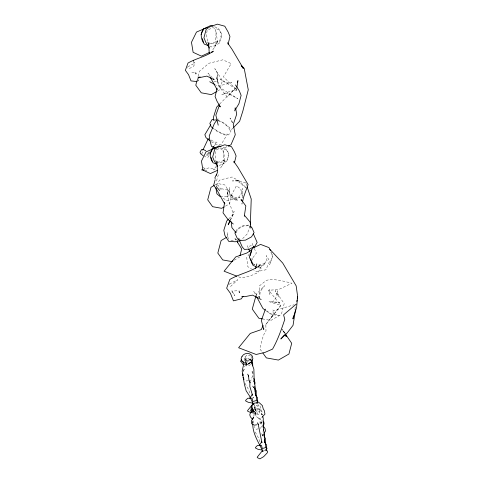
<?xml version="1.0" encoding="UTF-8"?>
<svg xmlns="http://www.w3.org/2000/svg" width="483" height="483" viewBox="0 0 483 483"><rect width="100%" height="100%" fill="white"/><g stroke="black" fill="none" stroke-linecap="round" stroke-linejoin="round"><path stroke-width="0.36" stroke-dasharray="2.42 1.81" d="M242.309 197.776L242.315 188.563L241.108 193.852L236.465 200.089L238.119 200.433L231.031 196.901L235.722 200.481L230.989 194.269L230.222 197.33L236.422 185.762L240.468 188.793L241.977 193.218L242.261 197.734M252.301 420.904L252.736 422.939L252.802 420.91M217.67 73.712L217.38 82.164L217.67 73.712L214.814 68.646L222.379 80.643L220.055 89.59L217.555 91.027M252.736 422.939L252.796 421.285M244.313 360.886L244.597 357.215L247.519 354.812L250.315 355.856M215.388 151.571L215.026 154.18L216.01 161.479M246.046 360.662L245.744 362.787L246.119 364.061M236.712 88.763L236.501 90.152L234.533 90.882L235.68 87.399M234.78 109.538L235.293 106.236M254.505 409.518L255.048 406.692L257.318 405.032L259.939 405.853L262.034 411.854L262.148 415.012L260.428 409.083L257.668 408.256L255.199 409.638L257.904 410.375L256.467 411.872M294.896 309.404L295.656 305.775M218.358 174.689L216.426 181.3M242.315 202.745L241.989 204.176L241.729 202.842M258.544 404.609L258.206 406.046L254.831 409.608M198.108 76.254L199.461 71.273L208.928 63.267L222.844 59.82L231.164 63.593L223.418 76.809L235.263 88.341L227.27 97.083L220.049 87.725L217.875 84L216.251 76.568L220.049 87.725L237.829 98.713L227.294 93.08L221.878 94.577L229.431 91.559L236.501 90.152L236 87.55M249.898 225.863L247.435 233.687L240.721 240.612M243.275 371.312L244.489 368.281L243.299 371.361M256.068 295.705L256.823 293.706L264.539 285.731L260.216 291.515L259.631 297.45L259.142 286.093L266.236 280.484L270.474 279.265L279.748 280.303L291.974 283.201L278.806 289.462L268.735 290.295L269.888 294.382L269.562 289.546L268.735 290.295L280.889 305.389L265.849 324.473L265.988 330.952L264.352 333.367L262.589 338.034L259.8 348.762L261.985 351.805M209.181 43.778L217.41 41.393L215.593 42.124L216.046 33.858L215.104 29.668L215.853 31.147L217.507 41.17L214.537 47.31L211.536 51.518M217.398 162.445L224.806 160.296L223.17 160.954L223.575 153.516L222.729 149.742L223.4 151.076L224.891 160.096L222.222 165.621L219.511 169.412M230.258 220.097L234.104 211.397L233.446 214.09L230.488 220.103M250.339 364.164L249.862 365.196L246.173 365.957M260.482 428.481L262.257 424.75L262.655 427.37M214.537 47.31L217.507 41.17M222.222 165.621L224.891 160.096M261.949 421.985L261.019 423.802L261.11 424.714L260.071 422.208L259.987 418.363L260.12 419.51L256.714 416.823L262.221 420.675M201.61 153.98L203.265 151.203M206.476 155.387L208.131 152.61L208.529 153.636L206.875 156.42M209.061 155.484L208.07 157.15L206.277 157.168L204.418 156.305M235.982 231.152L237.449 228.707L243.517 225.416L249.542 225.042M235.988 232.649L238.222 228.924L243.504 226.056L248.751 225.736L250.031 227.179M216.402 185.237L219.536 180.099L232.063 177.001L239.266 180.998L246.384 187.972M263.193 434.434L262.142 436.034L263.271 434.362M262.124 421.224L260.246 423.863L262.1 422.516M254.456 414.028L253.623 415.169L254.275 415.73M208.529 153.636L209.87 151.825M214.325 145.769L217 142.141L215.213 142.159L212.115 140.722L209.519 138.675M262.378 318.877L270.897 320.416L281.396 314.367L284.185 303.638L275.244 290.549L278.709 296.93L277.339 290.814L275.896 297.745L272.43 302.533L279.941 302.388L268.838 301.585L280.889 305.389L270.721 318.128L273.354 314.62L272.823 309.832L273.613 310.919L294.105 304.755M265.849 324.473L271.724 316.812M245.479 363.687L246.318 362.606L246.571 364.007L244.392 366.7M216.33 166.285L213.377 169.925L215.074 169.298L208.753 167.921L203.705 169.298M249.439 253.853L246.735 257.481L247.767 266.616L251.426 268.922M246.722 362.606L248.244 361.018L250.049 361.501M219.614 104.099L235.263 88.341L220.284 79.429L227.264 82.901L231.689 82.732L217.773 86.173L215.309 84.809M233.168 127.929L232.172 128.949L229.715 130.199L228.568 127.246L223.327 123.105L217.066 120.207M228.797 218.884L233.446 214.09L228.513 200.536L229.594 187.652L229.757 194.649L236.036 197.77L240.021 197.619L227.493 200.717L222.252 197.813M257.161 413.46L257.934 412.959L256.413 413.104M252.887 398.137L253.865 397.515L252.706 397.817M214.923 185.025L217.531 183.504L224.83 184.941L231.641 195.742L229.552 203.79L225.307 206.235M234.201 260.174L239.653 257.034M226.932 146.711L221.558 149.271L218.298 148.504M251.148 359.31L248.353 360.614L245.038 360.36M261.792 422.396L260.476 423.005L259.226 422.909M216.209 149.978L220.665 147.949L226.394 149.802C230.204 153.437 228.218 158.201 226.267 162.191L219.753 165.319L217.73 164.552M187.718 66.865L194.583 63.309L193.737 62.053L195.029 63.237L195.144 63.822L193.158 66.648L188.714 68.828L187.507 67.56M229.359 284.089L237.721 279.772L230.681 286.389L228.749 284.36M230.928 240.788L237.473 239.079M258.574 265.082L265.795 263.223L261.394 266.453L258.031 272.581L250.538 275.841L241.621 277.954L238.107 276.632M260.971 265.499L263.138 265.058L267.081 260.319L266.924 260.723L266.332 255.447L269.629 261.158L265.922 269.768L256.376 271.724L253.865 270.456M248.347 380.676L246.366 381.015L244.489 378.907M249.005 380.568L250.979 380.224L252.766 375.394L252.977 376.831M258.308 428.856L256.135 429.224L254.082 426.453M256.545 414.951L259.425 414.311L259.878 413.345L259.637 412.023L258.803 411.407L259.039 412.73L260.017 410.767L259.431 408.546L259.715 410.133L260.246 408.34L257.97 409.813L255.356 409.179L255.912 410.785L255.628 409.198L255.296 409.65L255.543 410.894M191.878 72.625L195.156 72.414M234.478 290.947L238.524 290.681M214.259 119.434L216.354 119.41M213.45 120.243L215.617 120.219M213.933 81.76L217.404 81.784M220.29 196.72L227.161 196.768L228.187 190.157L227.402 189.505L227.143 197.106L228.187 190.157L219.379 188.279M204.442 170.076L206.615 170.215L203.343 167.347M207.177 42.552L214.168 43.856L219.662 42.19L221.788 35.736L221.576 33.943L218.437 28.243L214.355 26.692M215.708 161.364L221.884 162.511L226.835 161.014L228.556 153.594L225.73 148.462L222.355 147.182M263.736 450.397L265.203 450.687M252.265 263.809L255.072 264.376M245.72 182.773L236.724 180.292L232.395 180.956L239.266 180.998L236.724 180.292L245.642 187.609M217.121 184.947L218.087 185.224L221.214 189.741M209.755 46.199L211.796 46.978L219.034 43.5L221.576 33.943L219.173 29.735L212.81 27.676L207.153 30.254L206.549 34.595L207.642 42.709M258.013 267.347L261.52 268.681L259.963 267.081M217.67 120.019L223.605 122.767L229.666 127.566L230.995 130.99L228.682 134.878L224.492 134.926L217.241 131.569L213.383 128.514M211.228 141.797L217.495 144.695L221.111 144.652L227.396 134.093L223.78 134.135L217.519 131.231L213.444 128.013M204.086 149.706L205.945 150.569M204.128 150.159L206.307 151.167M253.315 263.984L255.03 265.064M265.904 310.678L270.082 313.793L276.97 315.49L279.24 315.224L270.082 313.793L266.459 310.14M208.119 152.085L209.157 152.906L209.725 154.367M253.931 387.65L252.005 385.712L253.877 387.746L253.756 384.806M263.265 435.479L261.448 433.656L263.217 435.575L263.042 431.416M212.248 77.709L207.998 73.096L209.719 76.302M259.715 297.908L253.816 291.509L256.268 296.073M240.214 239.84L238.083 237.431L238.68 238.801M246.783 364.007L245.744 362.787L246.662 363.91M285.012 333.083L281.861 329.171L285.465 333.638M284.898 333.33L282.772 330.215L284.505 333.403M236.139 240.087L234.937 238.185L236.036 240.136M232.836 122.658L229.999 118.039L232.601 123.219M244.959 383.279L248.117 388.737L250.502 394.569M255.211 432.056L257.783 436.505L260.029 442.005M253.207 373.353L251.824 370.497L252.875 376.022M253.086 245.642L252.192 243.589L251.921 244.778L250.381 245.925L248.467 246.36L247.308 245.823L248.443 248.413M254.287 248.377L256.382 253.158L251.8 259.087L252.15 258.351L252.742 263.621M271.289 252.657L272.756 256.038L269.665 264.769L272.448 256.135L270.872 252.023M246.312 363.409L244.76 359.811L247.519 358.277L250.085 359.455L250.351 360.777M261.442 413.074L262.148 415.012M245.962 183.48L246.68 185.599M254.155 404.525L254.414 405.346M253.001 420.711L253.877 423.573M251.015 356.116L251.728 358.996M228.338 239.206L227.125 232.74L227.632 236.742M254.197 405.189L254.408 408.497M261.726 413.859L261.768 414.764M217.978 118.558L218.056 120.762M255.018 407.078L254.885 409.753L255.048 406.692L255.018 407.078M245.183 357.517L244.869 358.784L246.131 361.453L245.829 359.769L247.701 358.579L250.085 359.455L249.868 359.08L250.17 360.759L250.731 358.857L248.316 360.421L245.539 359.744L245.183 357.517M233.283 293.278L231.743 291.219L231.617 290.078L234.865 295.723L233.283 293.278"/><path stroke-width="0.72" d="M256.231 396.646L256.25 390.693L254.704 388.664M265.433 443.955L265.451 438.347L264.141 436.626M249.928 381.437L249.832 386.539L252.518 395.275L252.301 394.225L249.808 398.276L252.023 398.197L252.929 401.494L256.564 400.461L256.37 395.963L255.187 393.73M212.991 26.179L210.95 25.4L203.711 28.877C199.618 33.719 201.031 39.28 204.309 44.134L208.39 45.686M221.009 146.669L218.986 145.902L212.472 149.036C208.795 153.389 210.063 158.394 213.015 162.765L216.384 164.045M250.345 224.438L251.226 199.032L247.157 187.012M256.974 403.293L257.596 397.799L255.622 395.348M244.295 216.342L245.835 205.933L241.077 199.497L241.337 200.831M236.924 87.375L237.974 80.432M295.511 309.724L293.036 325.349L287.156 333.01L280.84 338.981L284.541 334.707M296.81 301.543L297.045 300.058M297.28 298.566L297.637 296.339L296.164 285.858L282.724 263.066L269.822 249.282L268.989 247.604L260.566 244.41L252.422 248.322L249.331 257.053L253.098 265.481L255.905 266.55M196.001 73.615L195.935 73.947L195.748 72.704M239.423 292.137L239.345 292.529L239.115 291.038M293.525 315.942L292.915 318.846L296.592 307.532L297.637 296.339L297.329 297.788M263.332 426.779L264.086 423.356L263.736 421.804M216.348 175.335L217.531 172.02L216.837 161.696L217.096 163.037M242.478 202.027L243.631 197.01L248.093 184.591L238.01 167.498L233.869 161.497L234.128 162.795M217.151 88.208L215.092 96.497L216.933 101.068L220.266 106.888L219.741 105.699M228.085 44.201L229.968 36.599L228.133 32.029L224.794 26.215L217.356 24.15L209.767 26.861L206.181 29.282L203.935 37.722L205.776 42.293L209.568 48.149M234.424 162.765L236.109 155.979L234.448 151.867L231.454 146.633L224.752 144.779L217.924 147.218L214.694 149.398L212.677 156.993L214.331 161.105L217.742 166.375M250.309 255.447L251.715 249.796L246.765 253.05L235.722 256.92L224.088 271.217L236.7 276.101M196.859 81.072L195.79 85.201L201.254 92.808L211.306 94.626L216.927 91.39M240.003 255.688L241.742 248.98L237.34 241.995M255.598 268.445L256.847 263.881M243.794 363.723L242.17 371.022L244.428 384.42L246.149 390.795L249.463 395.843L253.599 404.79M237.286 82.521L237.745 81.126M255.815 296.369L252.277 309.102L258.834 318.231L262.378 318.877M219.481 105.107L215.859 115.159L218.219 125.163M265.427 309.102L261.351 320.41L263.748 329.527L263.742 328.205M257.197 403.003L257.916 401.295L257.204 400.232M266.344 449.951L267.021 448.339L266.211 447.137M215.134 179.736L213.673 185.249L216.33 188.829L224.595 203.808M251.897 406.058L251.063 408.032L251.426 409.946L254.022 412.023L251.607 409.946M254.704 384.057L255.115 383.116L253.847 378.376M229.962 220.767L228.193 224.782L230.162 220.773M263.12 325.572L261.291 329.581L250.242 333.451L238.608 347.742L256.147 354.48L265.064 352.367L272.551 349.106C277.822 339.772 281.396 329.533 284.783 319.396L283.587 314.838L296.224 304.115M202.866 150.171L208.312 138.573M201.013 34.51L203.711 28.877M210.045 154.101L212.472 149.036M216.601 174.23L214.965 177.593L215.164 178.644M251.426 408.986L250.605 410.417L250.725 411.111L251.8 411.522L252.229 412.79L255.863 413.382M210.763 124.759L204.846 134.697L205.993 137.655L210.069 140.873M235.619 231.762L234.883 232.981L236.978 237.769L239.423 240.528L245.449 240.16L251.516 236.869L254.082 232.589L251.987 227.807L250.52 226.147M234.575 110.861L238.886 103.815L241.126 95.374L239.284 90.804L235.493 84.948M264.026 433.245L265.535 431.011L265.01 428.499L263.12 425.946M253.46 403.22L247.55 410.622L247.61 411.172L250.369 412.446L252.072 411.45M217.187 119.651L214.428 123.455L209.236 135.91L209.586 139.062L211.506 146.415L215.581 147.671M211.204 150.008L213.884 146.379M251.746 411.733L249.832 414.046L249.946 415.537L250.538 417.07L252.567 419.28L253.762 416.974L251.359 420.735L251.649 423.706L254.269 425.167L256.757 424.786M261.991 417.33L264.944 414.088L264.273 410.538L263.235 408.914L262.408 405.648L259.232 402.665L254.577 403.064L251.74 405.726L252.331 408.364L253.81 410.852M219.119 104.612L216.632 107.178L213.389 117.454L213.45 120.243M233.663 127.415L239.628 121.257L242.871 110.981L248.268 89.802L244.223 68.483L241.385 65.386M228.284 219.421L226.732 221.015L223.816 230.264L224.903 235.438L228.743 241.361L235.251 241.778L240.039 240.757M211.596 52.556L213.299 51.162C205.607 56.831 196.14 58.274 188.002 63.05L185.363 70.337L188.533 74.648L191.008 80.896L195.971 81.464L198.326 80.595L197.595 79.2L198.567 77.654L200.155 76.918M258.592 266.495L260.18 265.191C250.949 271.989 239.592 273.728 229.823 279.452L226.66 288.2L230.457 293.374L233.434 300.873L241.337 298.838L242.502 296.979L243.776 296.387M248.395 363.856L250.357 362.546M214.271 185.406L211.017 187.307L207.708 199.841L212.629 206.688L221.673 208.324L224.1 206.929M226.334 237.503L221.117 240.552L217.815 253.08L222.729 259.932L231.78 261.569L232.987 260.868M228.278 146.071L230.965 144.791L235.269 134.781L233.247 124.511L236.688 114.26L235.674 108.421M209.513 52.442L201.435 56.137L193.128 52.315L191.473 42.293L196.49 32.065L207.545 27.326M217.567 170.3L210.425 173.566L202.945 170.125L201.459 161.111L205.975 151.904L215.925 147.641M250.272 398.173L247.725 398.282L245.606 400.389L245.666 400.932L248.196 402.267L253.195 403.239M260.295 445.374L257.415 445.501L255.416 447.487L255.471 448.001L257.862 449.256L262.263 450.114M213.558 119.44L212.164 119.458L209.845 123.352L211.174 126.775L212.828 128.08M203.464 149.422L201.671 149.44L200.016 152.217L200.584 153.685L203.18 155.731M201.544 169.883L203.717 170.028M197.958 77.141L200.439 77.425L206.911 76.103L214.138 79.761L213.196 78.735M241.772 296.363L244.748 296.701L252.512 295.119L261.188 299.508M209.767 81.736L214.694 84.471M265.306 310.231L262.921 308.45L256.618 296.725M220.29 196.72L216.897 193.792L215.871 187.972M233.283 224.009L227.783 219.276L223.031 212.84L224.571 202.431L224.824 203.729M219.705 190.592L216.776 187.138L216.577 186.082M244.392 215.255L250.134 222.108L250.882 228.139M235.988 232.649L231.894 227.632L231.285 221.788M264.932 442.826L266.719 445.042L266.061 450.874L265.928 449.395L267.612 451.466L267.298 452.819L263.658 456.658L259.908 458.85L257.306 457.649L257.246 457.135L262.818 450.156L262.951 451.635C258.803 442.519 252.597 434.048 252.736 423.567M241.174 65.573L243.287 68.381L232.081 49.393L227.481 42.727M262.861 353.025L266.356 357.897L278.419 360.077L288.919 354.033L291.708 343.298L285.326 333.952M217.181 89.741L210.413 77.588M285.544 335.317L286.232 336.591L285.616 334.23M247.658 374.162L248.715 376.124L248.522 375.448L248.944 380.254L250.182 382.693M257.354 422.764L258.345 424.611L258.163 423.977L261.931 442.663L261.732 441.679L259.377 445.495L261.466 445.417L262.317 448.526L265.747 447.56L265.565 443.316L264.449 441.214L264.648 442.199L264.231 433.076L263.464 429.562M252.198 408.147L253.69 411.202L255.646 412.373L255.676 415.193M253.279 233.609L257.167 242.49L254.933 246.221L249.651 249.083L244.404 249.409L242.273 247L238.982 239.483M253.388 246.324L253.986 247.688M248.727 249.065L249.862 251.655M269.822 249.282L270.408 250.629M193.466 60.671L193.713 61.299M251.504 362.51L253.865 369.115L254.215 382.005L253.961 380.743L254.952 385.102L255.398 394.78M262.571 416.207L263.199 418.006L263.531 430.154M250.647 258.942L252.265 263.809M202.292 38.58L203.572 42.643M211.095 157.428L212.345 161.425M246.119 364.061L246.493 365.329M243.082 377.32L243.655 379.33M251.389 360.704L252.748 365.933L252.621 362.588L251.909 359.714M208.94 44.901L208.559 42.951L209.284 53.704M263.996 434.09L264.406 436.988M254.776 386.557L255.187 392.051M242.852 374.017L242.883 375.442L242.877 374.108M264.442 439.252L264.485 442.271M237.485 240.546L237.509 242.744M241.983 356.539L241.102 358.627L241.488 360.656L244.247 362.866L241.681 360.656L241.488 359.642L240.552 361.447L241.886 362.335L242.43 363.959L247.574 364.393L250.574 362.455L251.673 361.175L252.869 358.67L252.404 356.219C250.176 352.324 243.969 352.548 241.983 356.539"/></g></svg>
